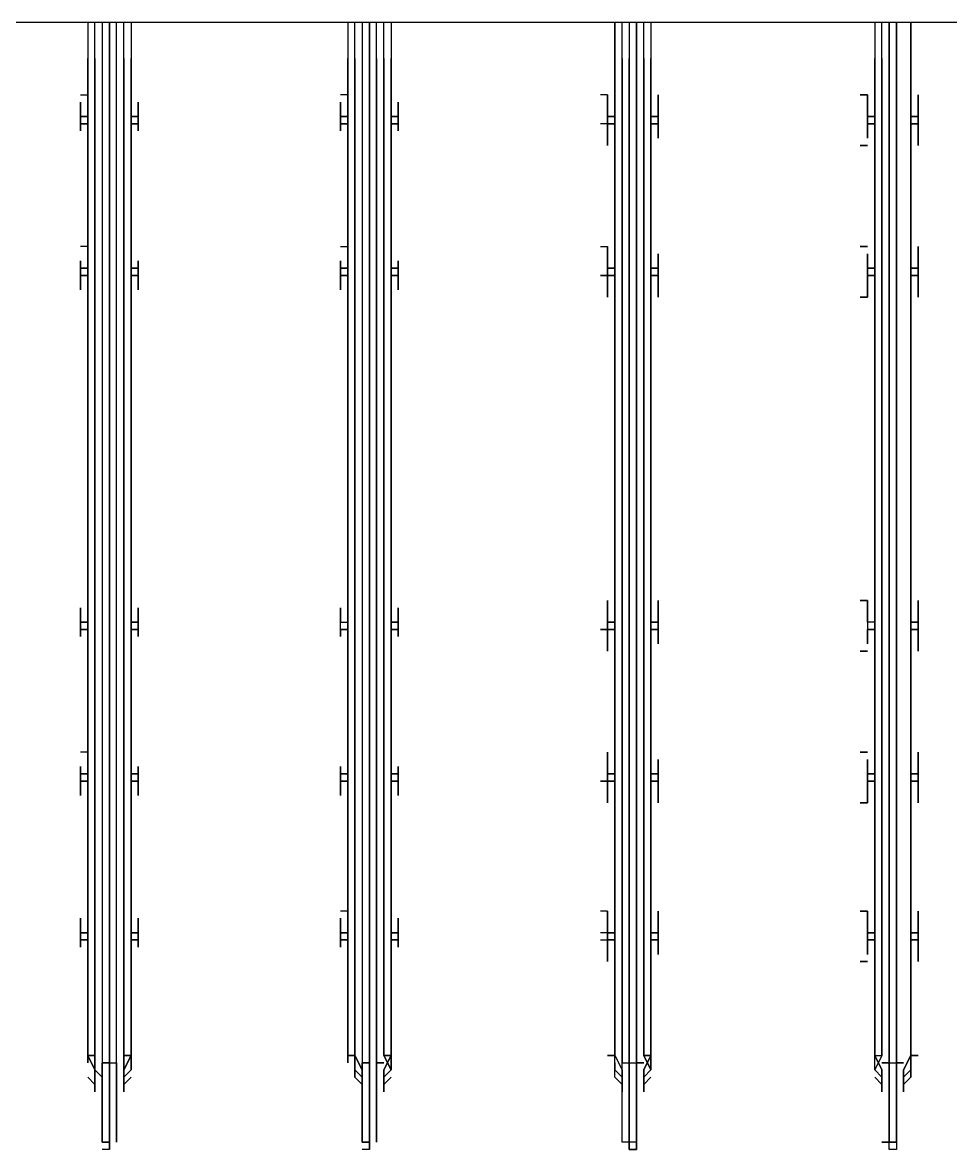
# Model space of a CAD drawing. Header units: metres. Extents: x 530797 to 531186, y 2675944 to 2676144.
# Drawn here: x 531161.8343 to 531162.012, y 2676012.4936 to 2676012.7094 of the extents above; entities that cross this region are included whole.
import ezdxf

# ---------------------------------------------------------------- set-up
doc = ezdxf.new("R2010")
doc.units = ezdxf.units.M
doc.linetypes.add('PDF_IMPORT', pattern=[1, 0.8, -0.2])
doc.layers.add('IDT', color=7, linetype='Continuous')

# ---------------------------------------------------------------- blocks, each defined once
blk = doc.blocks.new('IDT')
at = {"layer": 'IDT', "color": 0, "lineweight": 25}
for p, q in [((14.14562, 14.16936), (14.14701, 14.16936)), ((14.14562, 14.15276), (14.14562, 14.16936)), ((14.14562, 14.16936), (14.14701, 14.16936)), ((14.14562, 14.15276), (14.14562, 14.16936)), ((14.14562, 14.15276), (14.14562, 14.16797)), ((14.14562, 14.16797), (14.14562, 14.15276)), ((14.14701, 14.16797), (14.14562, 14.16797)), ((14.14562, 14.16797), (14.14701, 14.16797)), ((14.14701, 14.16936), (14.14701, 14.15276)), ((14.14701, 14.16936), (14.14701, 14.15276)), ((14.14701, 14.15276), (14.14701, 14.16797)), ((14.14701, 14.16797), (14.14839, 14.16797)), ((14.14839, 14.16797), (14.14701, 14.16797)), ((14.14701, 14.16797), (14.14701, 14.15276)), ((14.19542, 14.15276), (14.19542, 14.16936)), ((14.19542, 14.16936), (14.19542, 14.15276)), ((14.1968, 14.16936), (14.19542, 14.16936)), ((14.19542, 14.16936), (14.1968, 14.16936)), ((14.19542, 14.15276), (14.19542, 14.16797)), ((14.19542, 14.16797), (14.1968, 14.16797)), ((14.19542, 14.15276), (14.19542, 14.16797)), ((14.19542, 14.16797), (14.1968, 14.16797)), ((14.1968, 14.15276), (14.1968, 14.16936)), ((14.1968, 14.16936), (14.1968, 14.15276)), ((14.1968, 14.16797), (14.19818, 14.16797)), ((14.1968, 14.16797), (14.19818, 14.16797)), ((14.19818, 14.16797), (14.19818, 14.15276)), ((14.19818, 14.16797), (14.19818, 14.15276)), ((14.24521, 14.15276), (14.24521, 14.16797)), ((14.24521, 14.16797), (14.24521, 14.15276)), ((14.24659, 14.15276), (14.24659, 14.16936)), ((14.24659, 14.16936), (14.24659, 14.15276)), ((14.24659, 14.15276), (14.24659, 14.16936)), ((14.24659, 14.15276), (14.24659, 14.16936)), ((14.24659, 14.16936), (14.24798, 14.16936)), ((14.24798, 14.16797), (14.24659, 14.16797)), ((14.24659, 14.16797), (14.24798, 14.16797)), ((14.24798, 14.16797), (14.24659, 14.16797)), ((14.24659, 14.16797), (14.24798, 14.16797)), ((14.24798, 14.15276), (14.24798, 14.16797)), ((14.24798, 14.16797), (14.24798, 14.15276)), ((14.295, 14.15276), (14.295, 14.16797)), ((14.295, 14.16797), (14.295, 14.15276)), ((14.29639, 14.15276), (14.29639, 14.16936)), ((14.29639, 14.16936), (14.29639, 14.15276)), ((14.29639, 14.16936), (14.29639, 14.15276)), ((14.29639, 14.15276), (14.29639, 14.16936)), ((14.29639, 14.16936), (14.29777, 14.16936)), ((14.29777, 14.16797), (14.29639, 14.16797)), ((14.29639, 14.16797), (14.29777, 14.16797)), ((14.29777, 14.16797), (14.29639, 14.16797)), ((14.29639, 14.16797), (14.29777, 14.16797)), ((14.29777, 14.15276), (14.29777, 14.16797)), ((14.29777, 14.16797), (14.29777, 14.15276)), ((14.14286, 14.15552), (14.14424, 14.15691)), ((14.14424, 14.15691), (14.14286, 14.15552)), ((14.14424, 14.15691), (14.14424, 14.15829)), ((14.14424, 14.15829), (14.14424, 14.15691)), ((14.14424, 14.15414), (14.14424, 14.15829)), ((14.14424, 14.15829), (14.14424, 14.15414)), ((14.14839, 14.15414), (14.14839, 14.15829)), ((14.14839, 14.15829), (14.14839, 14.15691)), ((14.14839, 14.15691), (14.14839, 14.15829)), ((14.14839, 14.15829), (14.14839, 14.15414)), ((14.14839, 14.15691), (14.14977, 14.15552)), ((14.14977, 14.15552), (14.14839, 14.15691)), ((14.19403, 14.15691), (14.19265, 14.15552)), ((14.19265, 14.15552), (14.19403, 14.15691)), ((14.19403, 14.15414), (14.19403, 14.15829)), ((14.19403, 14.15829), (14.19403, 14.15691)), ((14.19403, 14.15691), (14.19403, 14.15829)), ((14.19403, 14.15829), (14.19403, 14.15414)), ((14.19818, 14.15414), (14.19818, 14.15829)), ((14.19818, 14.15829), (14.19818, 14.15691)), ((14.19818, 14.15414), (14.19818, 14.15829)), ((14.19818, 14.15829), (14.19818, 14.15691)), ((14.19818, 14.15691), (14.19957, 14.15552)), ((14.19818, 14.15691), (14.19957, 14.15552)), ((14.24383, 14.15691), (14.24244, 14.15552)), ((14.24244, 14.15552), (14.24383, 14.15691)), ((14.24383, 14.15414), (14.24383, 14.15829)), ((14.24383, 14.15829), (14.24383, 14.15691)), ((14.24383, 14.15691), (14.24383, 14.15829)), ((14.24383, 14.15829), (14.24383, 14.15414)), ((14.24798, 14.15414), (14.24798, 14.15829)), ((14.24798, 14.15829), (14.24798, 14.15414)), ((14.24798, 14.15691), (14.24798, 14.15829)), ((14.24798, 14.15829), (14.24798, 14.15691)), ((14.24936, 14.15552), (14.24798, 14.15691)), ((14.24798, 14.15691), (14.24936, 14.15552)), ((14.29362, 14.15691), (14.29224, 14.15552)), ((14.29224, 14.15552), (14.29362, 14.15691)), ((14.29362, 14.15414), (14.29362, 14.15829)), ((14.29362, 14.15829), (14.29362, 14.15691)), ((14.29362, 14.15691), (14.29362, 14.15829)), ((14.29362, 14.15829), (14.29362, 14.15414)), ((14.29915, 14.15414), (14.29915, 14.15829)), ((14.29915, 14.15829), (14.29915, 14.15691)), ((14.29915, 14.15691), (14.29915, 14.15829)), ((14.29915, 14.15829), (14.29915, 14.15414)), ((14.29915, 14.15691), (14.30054, 14.15552)), ((14.30054, 14.15552), (14.29915, 14.15691)), ((14.14286, 14.15552), (14.14286, 14.15137)), ((14.14286, 14.15137), (14.14286, 14.15552)), ((14.14286, 14.15414), (14.14424, 14.15552)), ((14.14424, 14.15552), (14.14286, 14.15414)), ((14.14977, 14.15414), (14.14839, 14.15552)), ((14.14839, 14.15552), (14.14977, 14.15414)), ((14.14977, 14.15414), (14.14839, 14.15552)), ((14.14839, 14.15552), (14.14977, 14.15414)), ((14.19403, 14.15552), (14.19265, 14.15414)), ((14.19265, 14.15414), (14.19403, 14.15552)), ((14.19403, 14.15552), (14.19265, 14.15414)), ((14.19265, 14.15414), (14.19403, 14.15552)), ((14.19957, 14.15414), (14.19818, 14.15552)), ((14.19957, 14.15414), (14.19818, 14.15552)), ((14.19957, 14.15552), (14.19957, 14.15137)), ((14.19957, 14.15552), (14.19957, 14.15137)), ((14.24383, 14.15552), (14.24244, 14.15414)), ((14.24244, 14.15414), (14.24383, 14.15552)), ((14.24383, 14.15552), (14.24244, 14.15414)), ((14.24244, 14.15414), (14.24383, 14.15552)), ((14.24798, 14.15552), (14.24936, 14.15414)), ((14.24936, 14.15414), (14.24798, 14.15552)), ((14.24936, 14.15552), (14.24936, 14.15137)), ((14.24936, 14.15137), (14.24936, 14.15552)), ((14.29362, 14.15552), (14.29224, 14.15414)), ((14.29224, 14.15414), (14.29362, 14.15552)), ((14.29362, 14.15552), (14.29362, 14.15137)), ((14.29362, 14.15137), (14.29362, 14.15552)), ((14.29777, 14.15552), (14.29915, 14.15414)), ((14.29915, 14.15414), (14.29777, 14.15552)), ((14.29915, 14.15552), (14.29915, 14.15137)), ((14.29915, 14.15137), (14.29915, 14.15552)), ((14.14286, 14.15276), (14.14286, 14.15414)), ((14.14286, 14.15414), (14.14286, 14.15276)), ((14.14286, 14.15137), (14.14424, 14.15414)), ((14.14424, 14.15414), (14.14286, 14.15137)), ((14.14286, 14.15137), (14.14286, 14.15276)), ((14.14286, 14.15276), (14.14286, 14.15137)), ((14.14562, 14.15276), (14.14424, 14.15276)), ((14.14424, 14.15276), (14.14562, 14.15276)), ((14.14562, 14.15276), (14.14562, 13.9605)), ((14.14562, 13.9605), (14.14562, 14.15276)), ((14.14562, 14.15276), (14.14562, 13.95358)), ((14.14562, 13.95358), (14.14562, 14.15276)), ((14.14701, 14.15276), (14.14562, 14.15276)), ((14.14701, 14.15276), (14.14562, 14.15276)), ((14.14701, 14.15276), (14.14701, 13.95358)), ((14.14701, 13.95358), (14.14701, 14.15276)), ((14.14701, 14.15276), (14.14701, 13.9605)), ((14.14701, 13.9605), (14.14701, 14.15276)), ((14.14701, 14.15276), (14.14839, 14.15276)), ((14.14839, 14.15276), (14.14701, 14.15276)), ((14.14977, 14.15137), (14.14839, 14.15414)), ((14.14839, 14.15414), (14.14977, 14.15137)), ((14.14839, 14.15137), (14.14977, 14.15414)), ((14.14839, 14.15137), (14.14977, 14.15414)), ((14.14977, 14.15414), (14.14977, 14.15276)), ((14.14977, 14.15414), (14.14977, 14.15276)), ((14.14977, 14.15276), (14.14977, 14.15137)), ((14.14977, 14.15276), (14.14977, 14.15137)), ((14.19265, 14.15414), (14.19265, 14.15276)), ((14.19265, 14.15276), (14.19265, 14.15414)), ((14.19265, 14.15414), (14.19403, 14.15137)), ((14.19265, 14.15137), (14.19403, 14.15414)), ((14.19403, 14.15414), (14.19265, 14.15137)), ((14.19403, 14.15137), (14.19265, 14.15414)), ((14.19265, 14.15137), (14.19265, 14.15276)), ((14.19265, 14.15276), (14.19265, 14.15137)), ((14.19542, 14.15276), (14.19403, 14.15276)), ((14.19403, 14.15276), (14.19542, 14.15276)), ((14.19542, 14.15276), (14.19542, 13.9605)), ((14.19542, 13.9605), (14.19542, 14.15276)), ((14.1968, 14.15276), (14.19542, 14.15276)), ((14.19542, 14.15276), (14.19542, 13.95358)), ((14.19542, 13.95358), (14.19542, 14.15276)), ((14.1968, 14.15276), (14.19542, 14.15276)), ((14.19818, 14.15276), (14.1968, 14.15276)), ((14.19818, 14.15276), (14.1968, 14.15276)), ((14.1968, 13.95358), (14.1968, 14.15276)), ((14.1968, 14.15276), (14.1968, 13.9605)), ((14.19957, 14.15137), (14.19818, 14.15414)), ((14.19957, 14.15137), (14.19818, 14.15414)), ((14.19818, 13.9605), (14.19818, 14.15276)), ((14.19818, 14.15276), (14.19818, 13.95358)), ((14.19957, 14.15276), (14.19957, 14.15414)), ((14.19957, 14.15276), (14.19957, 14.15414)), ((14.19957, 14.15276), (14.19957, 14.15137)), ((14.19957, 14.15276), (14.19957, 14.15137)), ((14.24244, 14.15414), (14.24244, 14.15276)), ((14.24244, 14.15276), (14.24244, 14.15414)), ((14.24244, 14.15414), (14.24383, 14.15137)), ((14.24244, 14.15137), (14.24383, 14.15414)), ((14.24383, 14.15414), (14.24244, 14.15137)), ((14.24383, 14.15137), (14.24244, 14.15414)), ((14.24244, 14.15137), (14.24244, 14.15276)), ((14.24244, 14.15276), (14.24244, 14.15137)), ((14.24521, 14.15276), (14.24383, 14.15276)), ((14.24383, 14.15276), (14.24521, 14.15276)), ((14.24521, 13.9605), (14.24521, 14.15276)), ((14.24521, 14.15276), (14.24521, 13.95358)), ((14.24798, 14.15276), (14.24659, 14.15276)), ((14.24659, 14.15276), (14.24798, 14.15276)), ((14.24798, 14.15276), (14.24659, 14.15276)), ((14.24798, 14.15276), (14.24659, 14.15276)), ((14.24659, 14.15276), (14.24659, 13.95358)), ((14.24659, 13.95358), (14.24659, 14.15276)), ((14.24659, 14.15276), (14.24659, 13.9605)), ((14.24659, 13.9605), (14.24659, 14.15276)), ((14.24936, 14.15137), (14.24798, 14.15414)), ((14.24798, 14.15414), (14.24936, 14.15137)), ((14.24798, 13.9605), (14.24798, 14.15276)), ((14.24798, 13.95358), (14.24798, 14.15276)), ((14.24936, 14.15414), (14.24936, 14.15276)), ((14.24936, 14.15276), (14.24936, 14.15414)), ((14.25074, 14.15137), (14.25074, 14.15276)), ((14.25074, 14.15276), (14.25074, 14.15137)), ((14.29224, 14.15414), (14.29224, 14.15276)), ((14.29224, 14.15276), (14.29224, 14.15414)), ((14.29224, 14.15137), (14.29362, 14.15414)), ((14.29362, 14.15414), (14.29224, 14.15137)), ((14.29224, 14.15137), (14.29224, 14.15276)), ((14.29224, 14.15276), (14.29224, 14.15137)), ((14.29639, 14.15276), (14.295, 14.15276)), ((14.295, 14.15276), (14.295, 13.9605)), ((14.29639, 14.15276), (14.295, 14.15276)), ((14.295, 14.15276), (14.295, 13.95358)), ((14.29777, 14.15276), (14.29639, 14.15276)), ((14.29777, 14.15276), (14.29639, 14.15276)), ((14.29639, 14.15276), (14.29777, 14.15276)), ((14.29777, 14.15276), (14.29639, 14.15276)), ((14.29639, 13.9605), (14.29639, 14.15276)), ((14.29639, 14.15276), (14.29639, 13.9605)), ((14.29639, 13.95358), (14.29639, 14.15276)), ((14.29639, 14.15276), (14.29639, 13.95358)), ((14.29777, 13.9605), (14.29777, 14.15276)), ((14.29777, 13.95358), (14.29777, 14.15276)), ((14.30054, 14.15137), (14.29915, 14.15414)), ((14.29915, 14.15414), (14.30054, 14.15137)), ((14.29915, 14.15414), (14.29915, 14.15276)), ((14.29915, 14.15276), (14.29915, 14.15414)), ((14.30054, 14.15137), (14.30054, 14.15276)), ((14.30054, 14.15276), (14.30054, 14.15137)), ((14.14286, 14.15137), (14.14147, 14.15137)), ((14.14147, 14.15137), (14.14286, 14.15137)), ((14.14286, 14.15137), (14.14286, 13.95358)), ((14.14286, 13.95358), (14.14286, 14.15137)), ((14.14286, 14.15137), (14.14286, 13.9605)), ((14.14286, 13.9605), (14.14286, 14.15137)), ((14.14977, 14.15137), (14.14839, 14.15137)), ((14.14977, 14.15137), (14.14839, 14.15137)), ((14.14839, 13.9605), (14.14839, 14.15137)), ((14.14839, 14.15137), (14.14839, 13.95358)), ((14.14977, 13.95358), (14.14977, 14.15137)), ((14.14977, 14.15137), (14.14977, 13.9605)), ((14.19403, 14.15137), (14.19265, 14.15137)), ((14.19265, 14.15137), (14.19403, 14.15137)), ((14.19265, 13.95358), (14.19265, 14.15137)), ((14.19265, 14.15137), (14.19265, 13.9605)), ((14.19403, 13.9605), (14.19403, 14.15137)), ((14.19403, 14.15137), (14.19403, 13.95358)), ((14.19957, 14.15137), (14.19957, 13.9605)), ((14.19957, 13.9605), (14.19957, 14.15137)), ((14.19957, 14.15137), (14.20095, 14.15137)), ((14.20095, 14.15137), (14.19957, 14.15137)), ((14.19957, 14.15137), (14.19957, 13.95358)), ((14.19957, 13.95358), (14.19957, 14.15137)), ((14.24383, 14.15137), (14.24244, 14.15137)), ((14.24244, 14.15137), (14.24383, 14.15137)), ((14.24244, 13.95358), (14.24244, 14.15137)), ((14.24244, 14.15137), (14.24244, 13.9605)), ((14.24383, 13.9605), (14.24383, 14.15137)), ((14.24383, 14.15137), (14.24383, 13.95358)), ((14.25074, 14.15137), (14.24936, 14.15137)), ((14.24936, 14.15137), (14.25074, 14.15137)), ((14.24936, 13.9605), (14.24936, 14.15137)), ((14.24936, 14.15137), (14.24936, 13.95358)), ((14.25074, 13.95358), (14.25074, 14.15137)), ((14.25074, 14.15137), (14.25074, 13.9605)), ((14.29362, 14.15137), (14.29224, 14.15137)), ((14.29224, 14.15137), (14.29362, 14.15137)), ((14.29224, 13.95358), (14.29224, 14.15137)), ((14.29224, 14.15137), (14.29224, 13.9605)), ((14.29362, 13.9605), (14.29362, 14.15137)), ((14.29362, 14.15137), (14.29362, 13.95358)), ((14.29915, 14.15137), (14.30054, 14.15137)), ((14.30054, 14.15137), (14.29915, 14.15137)), ((14.29915, 13.9605), (14.29915, 14.15137)), ((14.29915, 14.15137), (14.29915, 13.95358)), ((14.30054, 13.95358), (14.30054, 14.15137)), ((14.30054, 14.15137), (14.30054, 13.9605)), ((14.14147, 14.12924), (14.14147, 14.13339)), ((14.14147, 14.13339), (14.14147, 14.12924)), ((14.14977, 14.12924), (14.14977, 14.13339)), ((14.14977, 14.13339), (14.14977, 14.12924)), ((14.15254, 14.13339), (14.15115, 14.13339)), ((14.15115, 14.13339), (14.15254, 14.13339)), ((14.19265, 14.12924), (14.19265, 14.13339)), ((14.19265, 14.13339), (14.19265, 14.12924)), ((14.20095, 14.12924), (14.20095, 14.13339)), ((14.20095, 14.13339), (14.20095, 14.12924)), ((14.24244, 14.12924), (14.24244, 14.13339)), ((14.24244, 14.13339), (14.24244, 14.12924)), ((14.25074, 14.12924), (14.25074, 14.13339)), ((14.25074, 14.13339), (14.25074, 14.12924)), ((14.29224, 14.12924), (14.29224, 14.13339)), ((14.29224, 14.13339), (14.29224, 14.12924)), ((14.30054, 14.12924), (14.30054, 14.13339)), ((14.30054, 14.13339), (14.30054, 14.12924)), ((14.14147, 14.13063), (14.14147, 14.13201)), ((14.14147, 14.13201), (14.14147, 14.13063)), ((14.15115, 14.13201), (14.15115, 14.13063)), ((14.15115, 14.13063), (14.15115, 14.13201)), ((14.19127, 14.13063), (14.19127, 14.13201)), ((14.19127, 14.13201), (14.19127, 14.13063)), ((14.20095, 14.13063), (14.20095, 14.13201)), ((14.20095, 14.13063), (14.20095, 14.13201)), ((14.24244, 14.13063), (14.24244, 14.13201)), ((14.24244, 14.13201), (14.24244, 14.13063)), ((14.25074, 14.13201), (14.25074, 14.13063)), ((14.25074, 14.13063), (14.25074, 14.13201)), ((14.29224, 14.13063), (14.29224, 14.13201)), ((14.29224, 14.13201), (14.29224, 14.13063)), ((14.30054, 14.13201), (14.30054, 14.13063)), ((14.30054, 14.13063), (14.30054, 14.13201)), ((14.14147, 14.12924), (14.14147, 14.13063)), ((14.14147, 14.13063), (14.14147, 14.12924)), ((14.14286, 14.12924), (14.14147, 14.12924)), ((14.14147, 14.12924), (14.14286, 14.12924)), ((14.14147, 14.12786), (14.14147, 14.12924)), ((14.14147, 14.12924), (14.14147, 14.12786)), ((14.14147, 14.12786), (14.14147, 14.12924)), ((14.14147, 14.12924), (14.14147, 14.12509)), ((14.15115, 14.12924), (14.14977, 14.12924)), ((14.14977, 14.12924), (14.15115, 14.12924)), ((14.15115, 14.12924), (14.14977, 14.12924)), ((14.14977, 14.12924), (14.14977, 14.12371)), ((14.14977, 14.12786), (14.14977, 14.12924)), ((14.14977, 14.12924), (14.15115, 14.12924)), ((14.15115, 14.13063), (14.15115, 14.12924)), ((14.15115, 14.12924), (14.15115, 14.13063)), ((14.15115, 14.12786), (14.15115, 14.12924)), ((14.15115, 14.12924), (14.15115, 14.12786)), ((14.19127, 14.13063), (14.19127, 14.12924)), ((14.19127, 14.12924), (14.19127, 14.13063)), ((14.19127, 14.12786), (14.19127, 14.12924)), ((14.19127, 14.12924), (14.19127, 14.12786)), ((14.19127, 14.12924), (14.19265, 14.12924)), ((14.19265, 14.12924), (14.19127, 14.12924)), ((14.19265, 14.12786), (14.19265, 14.12924)), ((14.19265, 14.12924), (14.19265, 14.12786)), ((14.20095, 14.12924), (14.19957, 14.12924)), ((14.19957, 14.12924), (14.20095, 14.12924)), ((14.20095, 14.13063), (14.20095, 14.12924)), ((14.20095, 14.12924), (14.20095, 14.13063)), ((14.20233, 14.12924), (14.20095, 14.12924)), ((14.20095, 14.12924), (14.20095, 14.12786)), ((14.20095, 14.12509), (14.20095, 14.12924)), ((14.20095, 14.12924), (14.20095, 14.12786)), ((14.20095, 14.12786), (14.20095, 14.12924)), ((14.24106, 14.12924), (14.24106, 14.13063)), ((14.24106, 14.13063), (14.24106, 14.12924)), ((14.24106, 14.12786), (14.24106, 14.12924)), ((14.24106, 14.12924), (14.24106, 14.12786)), ((14.24244, 14.12924), (14.24106, 14.12924)), ((14.24106, 14.12924), (14.24244, 14.12924)), ((14.24244, 14.12924), (14.24244, 14.12786)), ((14.24244, 14.12786), (14.24244, 14.12924)), ((14.25212, 14.12924), (14.25074, 14.12924)), ((14.25074, 14.12924), (14.25212, 14.12924)), ((14.25074, 14.12786), (14.25074, 14.12924)), ((14.25074, 14.12924), (14.25212, 14.12924)), ((14.25212, 14.12924), (14.25074, 14.12924)), ((14.25074, 14.12924), (14.25074, 14.12371)), ((14.25212, 14.12924), (14.25212, 14.13063)), ((14.25212, 14.13063), (14.25212, 14.12924)), ((14.25212, 14.12786), (14.25212, 14.12924)), ((14.25212, 14.12924), (14.25212, 14.12786)), ((14.29085, 14.12924), (14.29085, 14.13063)), ((14.29085, 14.13063), (14.29085, 14.12924)), ((14.29085, 14.12786), (14.29085, 14.12924)), ((14.29085, 14.12924), (14.29085, 14.12786)), ((14.29224, 14.12924), (14.29085, 14.12924)), ((14.29085, 14.12924), (14.29224, 14.12924)), ((14.29224, 14.12924), (14.29224, 14.12786)), ((14.29224, 14.12786), (14.29224, 14.12924)), ((14.30192, 14.12924), (14.30054, 14.12924)), ((14.30054, 14.12924), (14.30192, 14.12924)), ((14.30054, 14.12371), (14.30054, 14.12924)), ((14.30054, 14.12924), (14.30192, 14.12924)), ((14.30192, 14.12924), (14.30054, 14.12924)), ((14.30054, 14.12924), (14.30054, 14.12786)), ((14.30192, 14.12924), (14.30192, 14.13063)), ((14.30192, 14.13063), (14.30192, 14.12924)), ((14.30192, 14.12786), (14.30192, 14.12924)), ((14.30192, 14.12924), (14.30192, 14.12786)), ((14.14147, 14.12509), (14.14147, 14.12786)), ((14.14147, 14.12371), (14.14147, 14.12786)), ((14.14147, 14.12786), (14.14286, 14.12786)), ((14.14286, 14.12786), (14.14147, 14.12786)), ((14.14147, 14.12786), (14.14147, 14.12371)), ((14.15115, 14.12786), (14.14977, 14.12786)), ((14.14977, 14.12786), (14.15115, 14.12786)), ((14.14977, 14.12371), (14.14977, 14.12786)), ((14.15115, 14.12509), (14.15115, 14.12786)), ((14.15115, 14.12786), (14.15115, 14.12509)), ((14.19265, 14.12786), (14.19127, 14.12786)), ((14.19127, 14.12786), (14.19265, 14.12786)), ((14.19127, 14.12509), (14.19127, 14.12786)), ((14.19127, 14.12786), (14.19127, 14.12509)), ((14.19265, 14.12371), (14.19265, 14.12786)), ((14.19265, 14.12786), (14.19265, 14.12371)), ((14.20095, 14.12786), (14.19957, 14.12786)), ((14.19957, 14.12786), (14.20095, 14.12786)), ((14.20095, 14.12786), (14.20095, 14.12371)), ((14.20095, 14.12786), (14.20095, 14.12371)), ((14.20095, 14.12786), (14.20233, 14.12786)), ((14.20095, 14.12509), (14.20095, 14.12786)), ((14.24106, 14.12509), (14.24106, 14.12786)), ((14.24106, 14.12786), (14.24106, 14.12509)), ((14.24244, 14.12786), (14.24106, 14.12786)), ((14.24106, 14.12786), (14.24244, 14.12786)), ((14.24244, 14.12371), (14.24244, 14.12786)), ((14.24244, 14.12786), (14.24244, 14.12371)), ((14.25074, 14.12786), (14.25212, 14.12786)), ((14.25212, 14.12786), (14.25074, 14.12786)), ((14.25074, 14.12371), (14.25074, 14.12786)), ((14.25212, 14.12786), (14.25212, 14.12509)), ((14.25212, 14.12509), (14.25212, 14.12786)), ((14.29085, 14.12509), (14.29085, 14.12786)), ((14.29085, 14.12786), (14.29085, 14.12509)), ((14.29224, 14.12786), (14.29085, 14.12786)), ((14.29085, 14.12786), (14.29224, 14.12786)), ((14.29224, 14.12371), (14.29224, 14.12786)), ((14.29224, 14.12786), (14.29224, 14.12371)), ((14.30054, 14.12786), (14.30192, 14.12786)), ((14.30192, 14.12786), (14.30054, 14.12786)), ((14.30054, 14.12786), (14.30054, 14.12371)), ((14.30192, 14.12509), (14.30192, 14.12786)), ((14.30192, 14.12786), (14.30192, 14.12509)), ((14.14147, 14.12509), (14.14147, 14.12371)), ((14.14147, 14.12371), (14.14147, 14.12509)), ((14.15115, 14.12371), (14.15115, 14.12509)), ((14.15115, 14.12509), (14.15115, 14.12371)), ((14.19127, 14.12371), (14.19127, 14.12509)), ((14.19127, 14.12509), (14.19127, 14.12371)), ((14.20095, 14.12371), (14.20095, 14.12509)), ((14.20095, 14.12371), (14.20095, 14.12509)), ((14.24244, 14.12371), (14.24244, 14.12509)), ((14.24244, 14.12509), (14.24244, 14.12371)), ((14.25074, 14.12371), (14.25074, 14.12509)), ((14.25074, 14.12509), (14.25074, 14.12371)), ((14.29224, 14.12371), (14.29224, 14.12509)), ((14.29224, 14.12509), (14.29224, 14.12371)), ((14.30054, 14.12509), (14.30054, 14.12371)), ((14.30054, 14.12371), (14.30054, 14.12509)), ((14.15254, 14.12371), (14.15115, 14.12371)), ((14.15115, 14.12371), (14.15254, 14.12371)), ((14.20095, 14.12371), (14.20233, 14.12371)), ((14.25074, 14.12371), (14.25212, 14.12371)), ((14.14147, 14.10158), (14.14147, 14.10296)), ((14.14147, 14.10296), (14.14147, 14.09881)), ((14.14147, 14.09881), (14.14147, 14.10296)), ((14.14977, 14.09881), (14.14977, 14.10296)), ((14.14977, 14.10296), (14.14977, 14.09881)), ((14.15115, 14.10158), (14.15115, 14.10296)), ((14.15115, 14.10296), (14.15254, 14.10296)), ((14.15254, 14.10296), (14.15115, 14.10296)), ((14.15115, 14.10296), (14.15115, 14.10158)), ((14.19127, 14.10158), (14.19127, 14.10296)), ((14.19127, 14.10296), (14.19127, 14.10158)), ((14.19265, 14.09881), (14.19265, 14.10296)), ((14.19265, 14.10296), (14.19265, 14.09881)), ((14.20095, 14.10158), (14.20095, 14.10296)), ((14.20095, 14.10296), (14.20095, 14.10158)), ((14.20095, 14.09881), (14.20095, 14.10296)), ((14.20095, 14.10296), (14.20095, 14.09881)), ((14.24244, 14.09881), (14.24244, 14.10296)), ((14.24244, 14.10296), (14.24244, 14.10158)), ((14.24244, 14.10158), (14.24244, 14.10296)), ((14.24244, 14.10296), (14.24244, 14.09881)), ((14.25074, 14.09881), (14.25074, 14.10296)), ((14.25074, 14.10296), (14.25074, 14.10158)), ((14.25074, 14.10158), (14.25074, 14.10296)), ((14.25074, 14.10296), (14.25074, 14.09881)), ((14.29224, 14.09881), (14.29224, 14.10296)), ((14.29224, 14.10296), (14.29224, 14.10158)), ((14.29224, 14.10158), (14.29224, 14.10296)), ((14.29224, 14.10296), (14.29224, 14.09881)), ((14.30054, 14.10296), (14.30054, 14.10158)), ((14.30054, 14.10158), (14.30054, 14.10296)), ((14.30054, 14.10296), (14.30054, 14.09881)), ((14.30054, 14.09881), (14.30054, 14.10296)), ((14.14147, 14.09881), (14.14147, 14.10158)), ((14.15115, 14.09881), (14.15115, 14.10158)), ((14.15115, 14.10158), (14.15115, 14.09881)), ((14.19127, 14.09881), (14.19127, 14.10158)), ((14.19127, 14.10158), (14.19127, 14.09881)), ((14.20095, 14.09881), (14.20095, 14.10158)), ((14.20095, 14.10158), (14.20095, 14.09881)), ((14.24106, 14.09881), (14.24106, 14.10158)), ((14.24106, 14.10158), (14.24106, 14.09881)), ((14.25212, 14.09881), (14.25212, 14.10158)), ((14.25212, 14.10158), (14.25212, 14.09881)), ((14.29085, 14.09881), (14.29085, 14.10158)), ((14.29085, 14.10158), (14.29085, 14.09881)), ((14.30192, 14.09881), (14.30192, 14.10158)), ((14.30192, 14.10158), (14.30192, 14.09881)), ((14.14147, 14.09881), (14.14147, 14.09743)), ((14.14147, 14.09743), (14.14147, 14.09881)), ((14.14147, 14.09881), (14.14147, 14.09743)), ((14.14147, 14.09743), (14.14147, 14.09881)), ((14.14147, 14.09881), (14.14286, 14.09881)), ((14.14286, 14.09881), (14.14147, 14.09881)), ((14.15115, 14.09881), (14.14977, 14.09881)), ((14.14977, 14.09881), (14.15115, 14.09881)), ((14.15115, 14.09881), (14.14977, 14.09881)), ((14.14977, 14.09881), (14.14977, 14.09328)), ((14.14977, 14.09743), (14.14977, 14.09881)), ((14.15115, 14.09881), (14.15115, 14.09743)), ((14.15115, 14.09743), (14.15115, 14.09881)), ((14.19265, 14.09881), (14.19127, 14.09881)), ((14.19127, 14.09881), (14.19265, 14.09881)), ((14.19127, 14.09743), (14.19127, 14.09881)), ((14.19127, 14.09881), (14.19127, 14.09743)), ((14.19265, 14.09743), (14.19265, 14.09881)), ((14.19265, 14.09881), (14.19265, 14.09328)), ((14.20095, 14.09881), (14.19957, 14.09881)), ((14.19957, 14.09881), (14.20095, 14.09881)), ((14.20095, 14.09743), (14.20095, 14.09881)), ((14.20095, 14.09881), (14.20233, 14.09881)), ((14.20233, 14.09881), (14.20095, 14.09881)), ((14.20095, 14.09881), (14.20095, 14.09743)), ((14.20095, 14.09743), (14.20095, 14.09881)), ((14.20095, 14.09881), (14.20095, 14.09743)), ((14.24106, 14.09743), (14.24106, 14.09881)), ((14.24106, 14.09881), (14.24106, 14.09743)), ((14.24244, 14.09881), (14.24106, 14.09881)), ((14.24106, 14.09881), (14.24244, 14.09881)), ((14.24244, 14.09743), (14.24244, 14.09881)), ((14.24244, 14.09881), (14.24244, 14.09328)), ((14.25074, 14.09881), (14.25212, 14.09881)), ((14.25212, 14.09881), (14.25074, 14.09881)), ((14.25074, 14.09881), (14.25212, 14.09881)), ((14.25074, 14.09328), (14.25074, 14.09881)), ((14.25074, 14.09881), (14.25074, 14.09743)), ((14.25212, 14.09881), (14.25212, 14.09743)), ((14.25212, 14.09743), (14.25212, 14.09881)), ((14.29224, 14.09881), (14.29085, 14.09881)), ((14.29085, 14.09881), (14.29224, 14.09881)), ((14.29085, 14.09743), (14.29085, 14.09881)), ((14.29085, 14.09881), (14.29085, 14.09743)), ((14.29224, 14.09881), (14.29224, 14.09743)), ((14.29224, 14.09743), (14.29224, 14.09881)), ((14.30192, 14.09881), (14.30054, 14.09881)), ((14.30054, 14.09881), (14.30054, 14.09743)), ((14.30054, 14.09881), (14.30192, 14.09881)), ((14.30054, 14.09743), (14.30054, 14.09881)), ((14.30054, 14.09881), (14.30192, 14.09881)), ((14.30192, 14.09881), (14.30054, 14.09881)), ((14.30192, 14.09743), (14.30192, 14.09881)), ((14.30192, 14.09881), (14.30192, 14.09743)), ((14.14147, 14.09743), (14.14286, 14.09743)), ((14.14286, 14.09743), (14.14147, 14.09743)), ((14.14147, 14.09743), (14.14286, 14.09743)), ((14.14286, 14.09743), (14.14147, 14.09743)), ((14.14147, 14.09605), (14.14147, 14.09743)), ((14.14147, 14.09743), (14.14147, 14.09328)), ((14.14147, 14.09328), (14.14147, 14.09743)), ((14.15115, 14.09743), (14.14977, 14.09743)), ((14.14977, 14.09743), (14.15115, 14.09743)), ((14.14977, 14.09328), (14.14977, 14.09743)), ((14.15115, 14.09743), (14.15115, 14.09605)), ((14.15115, 14.09605), (14.15115, 14.09743)), ((14.19127, 14.09605), (14.19127, 14.09743)), ((14.19127, 14.09743), (14.19265, 14.09743)), ((14.19265, 14.09743), (14.19127, 14.09743)), ((14.19127, 14.09743), (14.19127, 14.09605)), ((14.19265, 14.09328), (14.19265, 14.09743)), ((14.19957, 14.09743), (14.20095, 14.09743)), ((14.20095, 14.09743), (14.19957, 14.09743)), ((14.20095, 14.09743), (14.20095, 14.09605)), ((14.20095, 14.09605), (14.20095, 14.09743)), ((14.20095, 14.09743), (14.20095, 14.09328)), ((14.20095, 14.09328), (14.20095, 14.09743)), ((14.24244, 14.09743), (14.24106, 14.09743)), ((14.24106, 14.09743), (14.24106, 14.09605)), ((14.24106, 14.09605), (14.24106, 14.09743)), ((14.24106, 14.09743), (14.24244, 14.09743)), ((14.24244, 14.09328), (14.24244, 14.09743)), ((14.25212, 14.09743), (14.25074, 14.09743)), ((14.25074, 14.09743), (14.25074, 14.09328)), ((14.25074, 14.09743), (14.25212, 14.09743)), ((14.25212, 14.09743), (14.25212, 14.09605)), ((14.25212, 14.09605), (14.25212, 14.09743)), ((14.29224, 14.09743), (14.29085, 14.09743)), ((14.29085, 14.09743), (14.29085, 14.09605)), ((14.29085, 14.09605), (14.29085, 14.09743)), ((14.29085, 14.09743), (14.29224, 14.09743)), ((14.29224, 14.09743), (14.29224, 14.09328)), ((14.29224, 14.09328), (14.29224, 14.09743)), ((14.30054, 14.09328), (14.30054, 14.09743)), ((14.30054, 14.09743), (14.30192, 14.09743)), ((14.30054, 14.09743), (14.30054, 14.09328)), ((14.30192, 14.09743), (14.30054, 14.09743)), ((14.30192, 14.09743), (14.30192, 14.09605)), ((14.30192, 14.09605), (14.30192, 14.09743)), ((14.14147, 14.09605), (14.14147, 14.09467)), ((14.14147, 14.09467), (14.14147, 14.09605)), ((14.15115, 14.09605), (14.15115, 14.09467)), ((14.15115, 14.09467), (14.15115, 14.09605)), ((14.19127, 14.09605), (14.19127, 14.09467)), ((14.19127, 14.09467), (14.19127, 14.09605)), ((14.20095, 14.09605), (14.20095, 14.09467)), ((14.20095, 14.09467), (14.20095, 14.09605)), ((14.24244, 14.09467), (14.24244, 14.09605)), ((14.24244, 14.09605), (14.24244, 14.09467)), ((14.25074, 14.09605), (14.25074, 14.09467)), ((14.25074, 14.09467), (14.25074, 14.09605)), ((14.29224, 14.09467), (14.29224, 14.09605)), ((14.29224, 14.09605), (14.29224, 14.09467)), ((14.30054, 14.09605), (14.30054, 14.09467)), ((14.30054, 14.09467), (14.30054, 14.09605)), ((14.15254, 14.09328), (14.15115, 14.09328)), ((14.15115, 14.09328), (14.15254, 14.09328)), ((14.30054, 14.09328), (14.30192, 14.09328)), ((14.14147, 14.06977), (14.14147, 14.07392)), ((14.14147, 14.07392), (14.14147, 14.06977)), ((14.14977, 14.06977), (14.14977, 14.07392)), ((14.14977, 14.07392), (14.14977, 14.06977)), ((14.15254, 14.07392), (14.15115, 14.07392)), ((14.15115, 14.07392), (14.15254, 14.07392)), ((14.19265, 14.06977), (14.19265, 14.07392)), ((14.19265, 14.07392), (14.19265, 14.06839)), ((14.20095, 14.06977), (14.20095, 14.07392)), ((14.20095, 14.07392), (14.20095, 14.06977)), ((14.24244, 14.06839), (14.24244, 14.07392)), ((14.24244, 14.07392), (14.24244, 14.06977)), ((14.25074, 14.06977), (14.25074, 14.07392)), ((14.25074, 14.07392), (14.25074, 14.06977)), ((14.29224, 14.06977), (14.29224, 14.07392)), ((14.29224, 14.07392), (14.29224, 14.06977)), ((14.30054, 14.06977), (14.30054, 14.07392)), ((14.30054, 14.07392), (14.30054, 14.06977)), ((14.14147, 14.07115), (14.14147, 14.07253)), ((14.14147, 14.07253), (14.14147, 14.07115)), ((14.14147, 14.06977), (14.14147, 14.07115)), ((14.14147, 14.07115), (14.14147, 14.06977)), ((14.15115, 14.07253), (14.15115, 14.07115)), ((14.15115, 14.07115), (14.15115, 14.07253)), ((14.15115, 14.07115), (14.15115, 14.06977)), ((14.15115, 14.06977), (14.15115, 14.07115)), ((14.19127, 14.07115), (14.19127, 14.07253)), ((14.19127, 14.07253), (14.19127, 14.07115)), ((14.19127, 14.06977), (14.19127, 14.07115)), ((14.19127, 14.07115), (14.19127, 14.06977)), ((14.20095, 14.07253), (14.20095, 14.07115)), ((14.20095, 14.07115), (14.20095, 14.07253)), ((14.20095, 14.07115), (14.20095, 14.06977)), ((14.20095, 14.06977), (14.20095, 14.07115)), ((14.24106, 14.06977), (14.24106, 14.07115)), ((14.24106, 14.07115), (14.24106, 14.06977)), ((14.24244, 14.07115), (14.24244, 14.07253)), ((14.24244, 14.07253), (14.24244, 14.07115)), ((14.25074, 14.07253), (14.25074, 14.07115)), ((14.25074, 14.07115), (14.25074, 14.07253)), ((14.25212, 14.06977), (14.25212, 14.07115)), ((14.25212, 14.07115), (14.25212, 14.06977)), ((14.29085, 14.06977), (14.29085, 14.07115)), ((14.29085, 14.07115), (14.29085, 14.06977)), ((14.29224, 14.07115), (14.29224, 14.07253)), ((14.29224, 14.07253), (14.29224, 14.07115)), ((14.30054, 14.07253), (14.30054, 14.07115)), ((14.30054, 14.07115), (14.30054, 14.07253)), ((14.30192, 14.06977), (14.30192, 14.07115)), ((14.30192, 14.07115), (14.30192, 14.06977)), ((14.14286, 14.06977), (14.14147, 14.06977)), ((14.14147, 14.06977), (14.14286, 14.06977)), ((14.14147, 14.06977), (14.14147, 14.06839)), ((14.14147, 14.06839), (14.14147, 14.06977)), ((14.14147, 14.06562), (14.14147, 14.06977)), ((14.14147, 14.06977), (14.14147, 14.06839)), ((14.14147, 14.06839), (14.14286, 14.06839)), ((14.14286, 14.06839), (14.14147, 14.06839)), ((14.14147, 14.06839), (14.14147, 14.06424)), ((14.14147, 14.06424), (14.14147, 14.06839)), ((14.14147, 14.06839), (14.14147, 14.06562)), ((14.15115, 14.06977), (14.14977, 14.06977)), ((14.14977, 14.06977), (14.15115, 14.06977)), ((14.15115, 14.06977), (14.14977, 14.06977)), ((14.14977, 14.06977), (14.14977, 14.06424)), ((14.15115, 14.06977), (14.14977, 14.06977)), ((14.14977, 14.06977), (14.14977, 14.06839)), ((14.14977, 14.06839), (14.15115, 14.06839)), ((14.14977, 14.06424), (14.14977, 14.06839)), ((14.14977, 14.06839), (14.15115, 14.06839)), ((14.15115, 14.06839), (14.15115, 14.06977)), ((14.15115, 14.06839), (14.15115, 14.06977)), ((14.15115, 14.06839), (14.15115, 14.06562)), ((14.15115, 14.06562), (14.15115, 14.06839)), ((14.19265, 14.06977), (14.19127, 14.06977)), ((14.19127, 14.06977), (14.19265, 14.06977)), ((14.19127, 14.06839), (14.19127, 14.06977)), ((14.19127, 14.06977), (14.19127, 14.06839)), ((14.19265, 14.06839), (14.19127, 14.06839)), ((14.19127, 14.06839), (14.19265, 14.06839)), ((14.19127, 14.06562), (14.19127, 14.06839)), ((14.19127, 14.06839), (14.19127, 14.06562)), ((14.19265, 14.06839), (14.19265, 14.06977)), ((14.19265, 14.06424), (14.19265, 14.06839)), ((14.19265, 14.06839), (14.19265, 14.06424)), ((14.20095, 14.06977), (14.19957, 14.06977)), ((14.19957, 14.06977), (14.20095, 14.06977)), ((14.20095, 14.06839), (14.19957, 14.06839)), ((14.19957, 14.06839), (14.20095, 14.06839)), ((14.20095, 14.06977), (14.20095, 14.06839)), ((14.20095, 14.06839), (14.20095, 14.06977)), ((14.20095, 14.06562), (14.20095, 14.06977)), ((14.20095, 14.06977), (14.20233, 14.06977)), ((14.20233, 14.06977), (14.20095, 14.06977)), ((14.20095, 14.06977), (14.20095, 14.06839)), ((14.20095, 14.06424), (14.20095, 14.06839)), ((14.20095, 14.06839), (14.20095, 14.06424)), ((14.20095, 14.06839), (14.20095, 14.06562)), ((14.24244, 14.06977), (14.24106, 14.06977)), ((14.24106, 14.06977), (14.24244, 14.06977)), ((14.24106, 14.06839), (14.24106, 14.06977)), ((14.24106, 14.06977), (14.24106, 14.06839)), ((14.24106, 14.06562), (14.24106, 14.06839)), ((14.24106, 14.06839), (14.24106, 14.06562)), ((14.24244, 14.06839), (14.24106, 14.06839)), ((14.24106, 14.06839), (14.24244, 14.06839)), ((14.24244, 14.06977), (14.24244, 14.06839)), ((14.24244, 14.06839), (14.24244, 14.06424)), ((14.24244, 14.06424), (14.24244, 14.06839)), ((14.25212, 14.06977), (14.25074, 14.06977)), ((14.25074, 14.06977), (14.25212, 14.06977)), ((14.25074, 14.06839), (14.25074, 14.06977)), ((14.25074, 14.06977), (14.25212, 14.06977)), ((14.25074, 14.06424), (14.25074, 14.06977)), ((14.25074, 14.06977), (14.25212, 14.06977)), ((14.25212, 14.06839), (14.25074, 14.06839)), ((14.25212, 14.06839), (14.25074, 14.06839)), ((14.25074, 14.06839), (14.25074, 14.06424)), ((14.25212, 14.06977), (14.25212, 14.06839)), ((14.25212, 14.06977), (14.25212, 14.06839)), ((14.25212, 14.06839), (14.25212, 14.06562)), ((14.25212, 14.06562), (14.25212, 14.06839)), ((14.29085, 14.06839), (14.29085, 14.06977)), ((14.29085, 14.06977), (14.29085, 14.06839)), ((14.29224, 14.06977), (14.29085, 14.06977)), ((14.29085, 14.06977), (14.29224, 14.06977)), ((14.29224, 14.06839), (14.29085, 14.06839)), ((14.29085, 14.06839), (14.29224, 14.06839)), ((14.29085, 14.06562), (14.29085, 14.06839)), ((14.29085, 14.06839), (14.29085, 14.06562)), ((14.29224, 14.06977), (14.29224, 14.06424)), ((14.29224, 14.06424), (14.29224, 14.06977)), ((14.30054, 14.06839), (14.30054, 14.06977)), ((14.30054, 14.06977), (14.30192, 14.06977)), ((14.30192, 14.06977), (14.30054, 14.06977)), ((14.30054, 14.06977), (14.30054, 14.06839)), ((14.30054, 14.06977), (14.30192, 14.06977)), ((14.30054, 14.06424), (14.30054, 14.06839)), ((14.30054, 14.06839), (14.30054, 14.06424)), ((14.30192, 14.06839), (14.30054, 14.06839)), ((14.30054, 14.06839), (14.30192, 14.06839)), ((14.30192, 14.06977), (14.30192, 14.06839)), ((14.30192, 14.06839), (14.30192, 14.06977)), ((14.30192, 14.06562), (14.30192, 14.06839)), ((14.30192, 14.06839), (14.30192, 14.06562)), ((14.14147, 14.06562), (14.14147, 14.06424)), ((14.14147, 14.06424), (14.14147, 14.06562)), ((14.15115, 14.06562), (14.15115, 14.06424)), ((14.15115, 14.06424), (14.15115, 14.06562)), ((14.15115, 14.06424), (14.15254, 14.06424)), ((14.15254, 14.06424), (14.15115, 14.06424)), ((14.19127, 14.06424), (14.19127, 14.06562)), ((14.19127, 14.06562), (14.19127, 14.06424)), ((14.20095, 14.06562), (14.20095, 14.06424)), ((14.20095, 14.06424), (14.20095, 14.06562)), ((14.24244, 14.06424), (14.24244, 14.06562)), ((14.24244, 14.06562), (14.24244, 14.06424)), ((14.25074, 14.06562), (14.25074, 14.06424)), ((14.25074, 14.06424), (14.25074, 14.06562)), ((14.29224, 14.06424), (14.29224, 14.06562)), ((14.29224, 14.06562), (14.29224, 14.06424)), ((14.30054, 14.06562), (14.30054, 14.06424)), ((14.30054, 14.06424), (14.30054, 14.06562)), ((14.14147, 14.00476), (14.14147, 14.00614)), ((14.14147, 14.00614), (14.14147, 14.00199)), ((14.14147, 14.00199), (14.14147, 14.00614)), ((14.14147, 14.00614), (14.14147, 14.00476)), ((14.14977, 14.00199), (14.14977, 14.00614)), ((14.14977, 14.00614), (14.14977, 14.00199)), ((14.15115, 14.00614), (14.15115, 14.00476)), ((14.15115, 14.00476), (14.15115, 14.00614)), ((14.15115, 14.00614), (14.15254, 14.00614)), ((14.15254, 14.00614), (14.15115, 14.00614)), ((14.19127, 14.00476), (14.19127, 14.00614)), ((14.19127, 14.00614), (14.19127, 14.00476)), ((14.19265, 14.00199), (14.19265, 14.00614)), ((14.19265, 14.00614), (14.19265, 14.00199)), ((14.20095, 14.00199), (14.20095, 14.00614)), ((14.20095, 14.00614), (14.20095, 14.00476)), ((14.20095, 14.00476), (14.20095, 14.00614)), ((14.20095, 14.00614), (14.20095, 14.00199)), ((14.24244, 14.00199), (14.24244, 14.00614)), ((14.24244, 14.00614), (14.24244, 14.00476)), ((14.24244, 14.00476), (14.24244, 14.00614)), ((14.24244, 14.00614), (14.24244, 14.00199)), ((14.25074, 14.00614), (14.25074, 14.00199)), ((14.25074, 14.00199), (14.25074, 14.00614)), ((14.25074, 14.00614), (14.25074, 14.00476)), ((14.25074, 14.00476), (14.25074, 14.00614)), ((14.29224, 14.00199), (14.29224, 14.00614)), ((14.29224, 14.00614), (14.29224, 14.00476)), ((14.29224, 14.00476), (14.29224, 14.00614)), ((14.29224, 14.00614), (14.29224, 14.00061)), ((14.30054, 14.00199), (14.30054, 14.00614)), ((14.30054, 14.00614), (14.30054, 14.00476)), ((14.30054, 14.00476), (14.30054, 14.00614)), ((14.30054, 14.00614), (14.30054, 14.00199)), ((14.14147, 14.00199), (14.14147, 14.00476)), ((14.14147, 14.00476), (14.14147, 14.00199)), ((14.15115, 14.00199), (14.15115, 14.00476)), ((14.15115, 14.00476), (14.15115, 14.00199)), ((14.19127, 14.00199), (14.19127, 14.00476)), ((14.19127, 14.00476), (14.19127, 14.00199)), ((14.20095, 14.00199), (14.20095, 14.00476)), ((14.20095, 14.00476), (14.20095, 14.00199)), ((14.24106, 14.00199), (14.24106, 14.00476)), ((14.24106, 14.00476), (14.24106, 14.00199)), ((14.25212, 14.00199), (14.25212, 14.00476)), ((14.25212, 14.00476), (14.25212, 14.00199)), ((14.29085, 14.00199), (14.29085, 14.00476)), ((14.29085, 14.00476), (14.29085, 14.00199)), ((14.30192, 14.00199), (14.30192, 14.00476)), ((14.30192, 14.00476), (14.30192, 14.00199)), ((14.14147, 14.00061), (14.14147, 14.00199)), ((14.14147, 14.00199), (14.14286, 14.00199)), ((14.14286, 14.00199), (14.14147, 14.00199)), ((14.14147, 14.00199), (14.14147, 13.99923)), ((14.14147, 14.00061), (14.14147, 14.00199)), ((14.14147, 14.00199), (14.14147, 14.00061)), ((14.14977, 14.00199), (14.15115, 14.00199)), ((14.15115, 14.00199), (14.14977, 14.00199)), ((14.14977, 14.00199), (14.14977, 14.00061)), ((14.14977, 14.00061), (14.14977, 14.00199)), ((14.14977, 14.00199), (14.15115, 14.00199)), ((14.15115, 14.00199), (14.15115, 14.00061)), ((14.15115, 14.00061), (14.15115, 14.00199)), ((14.19127, 14.00061), (14.19127, 14.00199)), ((14.19127, 14.00199), (14.19127, 14.00061)), ((14.19265, 14.00199), (14.19127, 14.00199)), ((14.19127, 14.00199), (14.19265, 14.00199)), ((14.19265, 14.00199), (14.19265, 14.00061)), ((14.19265, 14.00061), (14.19265, 14.00199)), ((14.20095, 14.00199), (14.19957, 14.00199)), ((14.19957, 14.00199), (14.20095, 14.00199)), ((14.20095, 14.00061), (14.20095, 14.00199)), ((14.20095, 14.00199), (14.20095, 14.00061)), ((14.20095, 14.00061), (14.20095, 14.00199)), ((14.20095, 14.00199), (14.20233, 14.00199)), ((14.20233, 14.00199), (14.20095, 14.00199)), ((14.20095, 14.00199), (14.20095, 14.00061)), ((14.24106, 14.00061), (14.24106, 14.00199)), ((14.24106, 14.00199), (14.24106, 14.00061)), ((14.24244, 14.00199), (14.24106, 14.00199)), ((14.24106, 14.00199), (14.24244, 14.00199)), ((14.24244, 14.00199), (14.24244, 14.00061)), ((14.24244, 14.00061), (14.24244, 14.00199)), ((14.25074, 14.00199), (14.25212, 14.00199)), ((14.25212, 14.00199), (14.25074, 14.00199)), ((14.25074, 14.00061), (14.25074, 14.00199)), ((14.25074, 14.00199), (14.25212, 14.00199)), ((14.25074, 14.00199), (14.25074, 14.00061)), ((14.25212, 14.00199), (14.25212, 14.00061)), ((14.25212, 14.00061), (14.25212, 14.00199)), ((14.29085, 14.00061), (14.29085, 14.00199)), ((14.29085, 14.00199), (14.29085, 14.00061)), ((14.29224, 14.00199), (14.29085, 14.00199)), ((14.29085, 14.00199), (14.29224, 14.00199)), ((14.29224, 14.00061), (14.29224, 14.00199)), ((14.30192, 14.00199), (14.30054, 14.00199)), ((14.30054, 14.00199), (14.30192, 14.00199)), ((14.30192, 14.00199), (14.30054, 14.00199)), ((14.30054, 14.00199), (14.30054, 14.00061)), ((14.30054, 14.00061), (14.30054, 14.00199)), ((14.30054, 14.00199), (14.30192, 14.00199)), ((14.30192, 14.00061), (14.30192, 14.00199)), ((14.30192, 14.00199), (14.30192, 14.00061)), ((14.14147, 13.99923), (14.14147, 14.00061)), ((14.14147, 13.99646), (14.14147, 14.00061)), ((14.14147, 14.00061), (14.14286, 14.00061)), ((14.14286, 14.00061), (14.14147, 14.00061)), ((14.14147, 14.00061), (14.14147, 13.99646)), ((14.14977, 14.00061), (14.14977, 13.99646)), ((14.14977, 13.99646), (14.14977, 14.00061)), ((14.15115, 14.00061), (14.14977, 14.00061)), ((14.14977, 14.00061), (14.15115, 14.00061)), ((14.15115, 13.99923), (14.15115, 14.00061)), ((14.15115, 14.00061), (14.15115, 13.99923)), ((14.19265, 14.00061), (14.19127, 14.00061)), ((14.19127, 14.00061), (14.19265, 14.00061)), ((14.19127, 13.99923), (14.19127, 14.00061)), ((14.19127, 14.00061), (14.19127, 13.99923)), ((14.19265, 13.99646), (14.19265, 14.00061)), ((14.19265, 14.00061), (14.19265, 13.99646)), ((14.20095, 14.00061), (14.19957, 14.00061)), ((14.19957, 14.00061), (14.20095, 14.00061)), ((14.20095, 13.99646), (14.20095, 14.00061)), ((14.20095, 14.00061), (14.20095, 13.99646)), ((14.20095, 13.99923), (14.20095, 14.00061)), ((14.20095, 14.00061), (14.20095, 13.99923)), ((14.24244, 14.00061), (14.24106, 14.00061)), ((14.24106, 14.00061), (14.24244, 14.00061)), ((14.24106, 13.99923), (14.24106, 14.00061)), ((14.24106, 14.00061), (14.24106, 13.99923)), ((14.24244, 13.99646), (14.24244, 14.00061)), ((14.24244, 14.00061), (14.24244, 13.99646)), ((14.25074, 13.99646), (14.25074, 14.00061)), ((14.25212, 14.00061), (14.25074, 14.00061)), ((14.25074, 14.00061), (14.25074, 13.99646)), ((14.25074, 14.00061), (14.25212, 14.00061)), ((14.25212, 13.99923), (14.25212, 14.00061)), ((14.25212, 14.00061), (14.25212, 13.99923)), ((14.29224, 14.00061), (14.29085, 14.00061)), ((14.29085, 14.00061), (14.29224, 14.00061)), ((14.29085, 13.99923), (14.29085, 14.00061)), ((14.29085, 14.00061), (14.29085, 13.99923)), ((14.29224, 13.99646), (14.29224, 14.00061)), ((14.29224, 14.00061), (14.29224, 13.99646)), ((14.30054, 14.00061), (14.30192, 14.00061)), ((14.30054, 14.00061), (14.30054, 13.99646)), ((14.30054, 13.99646), (14.30054, 14.00061)), ((14.30192, 14.00061), (14.30054, 14.00061)), ((14.30192, 13.99923), (14.30192, 14.00061)), ((14.30192, 14.00061), (14.30192, 13.99923)), ((14.14147, 13.99784), (14.14147, 13.99923)), ((14.14147, 13.99923), (14.14147, 13.99784)), ((14.15115, 13.99923), (14.15115, 13.99784)), ((14.15115, 13.99784), (14.15115, 13.99923)), ((14.19127, 13.99784), (14.19127, 13.99923)), ((14.19127, 13.99923), (14.19127, 13.99784)), ((14.20095, 13.99923), (14.20095, 13.99784)), ((14.20095, 13.99784), (14.20095, 13.99923)), ((14.24244, 13.99784), (14.24244, 13.99923)), ((14.24244, 13.99923), (14.24244, 13.99784)), ((14.25074, 13.99923), (14.25074, 13.99784)), ((14.25074, 13.99784), (14.25074, 13.99923)), ((14.29224, 13.99784), (14.29224, 13.99923)), ((14.29224, 13.99923), (14.29224, 13.99784)), ((14.30054, 13.99923), (14.30054, 13.99784)), ((14.30054, 13.99784), (14.30054, 13.99923)), ((14.15254, 13.99646), (14.15115, 13.99646)), ((14.15115, 13.99646), (14.15254, 13.99646)), ((14.20233, 13.99646), (14.20095, 13.99646)), ((14.25212, 13.99646), (14.25074, 13.99646)), ((14.30054, 13.99646), (14.30192, 13.99646)), ((14.14147, 13.97295), (14.14147, 13.9771)), ((14.14147, 13.9771), (14.14147, 13.97295)), ((14.14147, 13.97433), (14.14147, 13.97571)), ((14.14147, 13.97571), (14.14147, 13.97433)), ((14.14977, 13.97295), (14.14977, 13.9771)), ((14.14977, 13.9771), (14.14977, 13.97295)), ((14.15254, 13.9771), (14.15115, 13.9771)), ((14.15115, 13.9771), (14.15254, 13.9771)), ((14.15115, 13.97433), (14.15115, 13.97571)), ((14.15115, 13.97571), (14.15115, 13.97433)), ((14.19127, 13.97433), (14.19127, 13.97571)), ((14.19127, 13.97571), (14.19127, 13.97433)), ((14.19265, 13.97295), (14.19265, 13.9771)), ((14.19265, 13.9771), (14.19265, 13.97295)), ((14.20095, 13.97295), (14.20095, 13.9771)), ((14.20095, 13.9771), (14.20095, 13.97295)), ((14.20095, 13.97433), (14.20095, 13.97571)), ((14.20095, 13.97433), (14.20095, 13.97571)), ((14.24244, 13.97295), (14.24244, 13.9771)), ((14.24244, 13.9771), (14.24244, 13.97295)), ((14.24244, 13.97433), (14.24244, 13.97571)), ((14.24244, 13.97571), (14.24244, 13.97433)), ((14.25074, 13.97295), (14.25074, 13.9771)), ((14.25074, 13.9771), (14.25074, 13.97295)), ((14.25074, 13.97571), (14.25074, 13.97433)), ((14.25074, 13.97433), (14.25074, 13.97571)), ((14.29224, 13.97295), (14.29224, 13.9771)), ((14.29224, 13.9771), (14.29224, 13.97295)), ((14.29224, 13.97433), (14.29224, 13.97571)), ((14.29224, 13.97571), (14.29224, 13.97433)), ((14.30054, 13.97295), (14.30054, 13.9771)), ((14.30054, 13.9771), (14.30054, 13.97295)), ((14.30054, 13.97571), (14.30054, 13.97433)), ((14.30054, 13.97433), (14.30054, 13.97571)), ((14.14147, 13.97295), (14.14147, 13.97433)), ((14.14147, 13.97433), (14.14147, 13.97295)), ((14.15115, 13.97295), (14.15115, 13.97433)), ((14.15115, 13.97433), (14.15115, 13.97295)), ((14.19127, 13.97295), (14.19127, 13.97433)), ((14.19127, 13.97433), (14.19127, 13.97295)), ((14.20095, 13.97295), (14.20095, 13.97433)), ((14.20095, 13.97433), (14.20095, 13.97295)), ((14.24106, 13.97295), (14.24106, 13.97433)), ((14.24106, 13.97433), (14.24106, 13.97295)), ((14.25212, 13.97295), (14.25212, 13.97433)), ((14.25212, 13.97433), (14.25212, 13.97295)), ((14.29085, 13.97295), (14.29085, 13.97433)), ((14.29085, 13.97433), (14.29085, 13.97295)), ((14.30192, 13.97295), (14.30192, 13.97433)), ((14.30192, 13.97433), (14.30192, 13.97295)), ((14.14286, 13.97295), (14.14147, 13.97295)), ((14.14147, 13.97295), (14.14286, 13.97295)), ((14.14147, 13.97156), (14.14147, 13.97295)), ((14.14147, 13.97295), (14.14147, 13.97156)), ((14.14147, 13.97156), (14.14147, 13.97295)), ((14.14147, 13.97295), (14.14147, 13.97156)), ((14.14147, 13.9688), (14.14147, 13.97156)), ((14.14147, 13.97156), (14.14147, 13.96742)), ((14.14147, 13.97156), (14.14286, 13.97156)), ((14.14147, 13.9688), (14.14147, 13.97156)), ((14.14147, 13.97156), (14.14286, 13.97156)), ((14.14286, 13.97156), (14.14147, 13.97156)), ((14.14147, 13.97156), (14.14147, 13.96742)), ((14.15115, 13.97295), (14.14977, 13.97295)), ((14.14977, 13.97295), (14.15115, 13.97295)), ((14.14977, 13.97156), (14.14977, 13.97295)), ((14.14977, 13.97295), (14.14977, 13.97156)), ((14.14977, 13.97295), (14.15115, 13.97295)), ((14.14977, 13.97156), (14.14977, 13.96742)), ((14.14977, 13.96742), (14.14977, 13.97156)), ((14.15115, 13.97156), (14.14977, 13.97156)), ((14.14977, 13.97156), (14.15115, 13.97156)), ((14.15115, 13.97295), (14.15115, 13.97156)), ((14.15115, 13.97156), (14.15115, 13.97295)), ((14.15115, 13.9688), (14.15115, 13.97156)), ((14.15115, 13.97156), (14.15115, 13.9688)), ((14.19265, 13.97295), (14.19127, 13.97295)), ((14.19127, 13.97295), (14.19265, 13.97295)), ((14.19127, 13.97156), (14.19127, 13.97295)), ((14.19127, 13.97295), (14.19127, 13.97156)), ((14.19265, 13.97156), (14.19127, 13.97156)), ((14.19127, 13.97156), (14.19127, 13.9688)), ((14.19127, 13.9688), (14.19127, 13.97156)), ((14.19127, 13.97156), (14.19265, 13.97156)), ((14.19265, 13.97295), (14.19265, 13.96742)), ((14.19265, 13.97156), (14.19265, 13.97295)), ((14.19265, 13.96742), (14.19265, 13.97156)), ((14.20095, 13.97295), (14.19957, 13.97295)), ((14.19957, 13.97295), (14.20095, 13.97295)), ((14.20095, 13.97156), (14.19957, 13.97156)), ((14.19957, 13.97156), (14.20095, 13.97156)), ((14.20095, 13.97295), (14.20233, 13.97295)), ((14.20095, 13.97295), (14.20095, 13.97156)), ((14.20095, 13.97156), (14.20095, 13.97295)), ((14.20095, 13.97295), (14.20095, 13.97156)), ((14.20095, 13.97156), (14.20095, 13.97295)), ((14.20095, 13.97295), (14.20233, 13.97295)), ((14.20095, 13.97156), (14.20095, 13.9688)), ((14.20095, 13.96742), (14.20095, 13.97156)), ((14.20095, 13.9688), (14.20095, 13.97156)), ((14.20095, 13.97156), (14.20095, 13.96742)), ((14.24244, 13.97295), (14.24106, 13.97295)), ((14.24106, 13.97295), (14.24244, 13.97295)), ((14.24106, 13.97156), (14.24106, 13.97295)), ((14.24106, 13.97295), (14.24106, 13.97156)), ((14.24244, 13.97156), (14.24106, 13.97156)), ((14.24106, 13.97156), (14.24106, 13.9688)), ((14.24106, 13.9688), (14.24106, 13.97156)), ((14.24106, 13.97156), (14.24244, 13.97156)), ((14.24244, 13.97295), (14.24244, 13.97156)), ((14.24244, 13.96742), (14.24244, 13.97295)), ((14.24244, 13.97156), (14.24244, 13.96742)), ((14.25074, 13.97156), (14.25074, 13.97295)), ((14.25074, 13.97295), (14.25074, 13.97156)), ((14.25212, 13.97295), (14.25074, 13.97295)), ((14.25074, 13.97295), (14.25212, 13.97295)), ((14.25074, 13.97295), (14.25212, 13.97295)), ((14.25074, 13.97156), (14.25074, 13.96742)), ((14.25074, 13.96742), (14.25074, 13.97156)), ((14.25074, 13.97156), (14.25212, 13.97156)), ((14.25212, 13.97156), (14.25074, 13.97156)), ((14.25212, 13.97156), (14.25212, 13.97295)), ((14.25212, 13.97295), (14.25212, 13.97156)), ((14.25212, 13.9688), (14.25212, 13.97156)), ((14.25212, 13.97156), (14.25212, 13.9688)), ((14.29085, 13.97156), (14.29085, 13.97295)), ((14.29085, 13.97295), (14.29085, 13.97156)), ((14.29224, 13.97295), (14.29085, 13.97295)), ((14.29085, 13.97295), (14.29224, 13.97295)), ((14.29085, 13.9688), (14.29085, 13.97156)), ((14.29085, 13.97156), (14.29085, 13.9688)), ((14.29224, 13.97156), (14.29085, 13.97156)), ((14.29085, 13.97156), (14.29224, 13.97156)), ((14.29224, 13.97156), (14.29224, 13.97295)), ((14.29224, 13.97295), (14.29224, 13.97156)), ((14.29224, 13.96742), (14.29224, 13.97156)), ((14.29224, 13.97156), (14.29224, 13.96742)), ((14.30192, 13.97295), (14.30054, 13.97295)), ((14.30054, 13.97295), (14.30192, 13.97295)), ((14.30054, 13.97156), (14.30054, 13.97295)), ((14.30054, 13.97295), (14.30192, 13.97295)), ((14.30192, 13.97295), (14.30054, 13.97295)), ((14.30054, 13.97295), (14.30054, 13.96742)), ((14.30054, 13.96742), (14.30054, 13.97156)), ((14.30192, 13.97156), (14.30054, 13.97156)), ((14.30054, 13.97156), (14.30192, 13.97156)), ((14.30192, 13.97295), (14.30192, 13.97156)), ((14.30192, 13.97156), (14.30192, 13.97295)), ((14.30192, 13.9688), (14.30192, 13.97156)), ((14.30192, 13.97156), (14.30192, 13.9688)), ((14.14147, 13.96742), (14.14147, 13.9688)), ((14.14147, 13.96742), (14.14147, 13.9688)), ((14.15115, 13.9688), (14.15115, 13.96742)), ((14.15115, 13.96742), (14.15115, 13.9688)), ((14.15115, 13.96742), (14.15254, 13.96742)), ((14.15254, 13.96742), (14.15115, 13.96742)), ((14.19127, 13.96742), (14.19127, 13.9688)), ((14.19127, 13.9688), (14.19127, 13.96742)), ((14.20095, 13.9688), (14.20095, 13.96742)), ((14.20095, 13.96742), (14.20095, 13.9688)), ((14.20095, 13.96742), (14.20233, 13.96742)), ((14.24244, 13.96742), (14.24244, 13.9688)), ((14.24244, 13.9688), (14.24244, 13.96742)), ((14.25074, 13.96742), (14.25074, 13.9688)), ((14.25074, 13.9688), (14.25074, 13.96742)), ((14.25074, 13.96742), (14.25212, 13.96742)), ((14.29224, 13.96742), (14.29224, 13.9688)), ((14.29224, 13.9688), (14.29224, 13.96742)), ((14.30054, 13.96742), (14.30054, 13.9688)), ((14.30054, 13.9688), (14.30054, 13.96742)), ((14.30192, 13.96742), (14.30054, 13.96742)), ((13.87591, 13.95358), (14.34065, 13.95358))]:
    blk.add_line(p, q, dxfattribs=at)
at = {"layer": 'IDT', "color": 0, "linetype": 'PDF_IMPORT', "lineweight": 25, "ltscale": 0.001667}
blk.add_line((14.14147, 14.10296), (14.14147, 14.09605), dxfattribs=at)

msp = doc.modelspace()

# ---------------------------------------------------------------- block references
at = {"layer": 'IDT', "color": 8, "rotation": 180}
msp.add_blockref('IDT', (531176.14728, 2676026.66297), dxfattribs=at)

doc.saveas('drawing.dxf')
